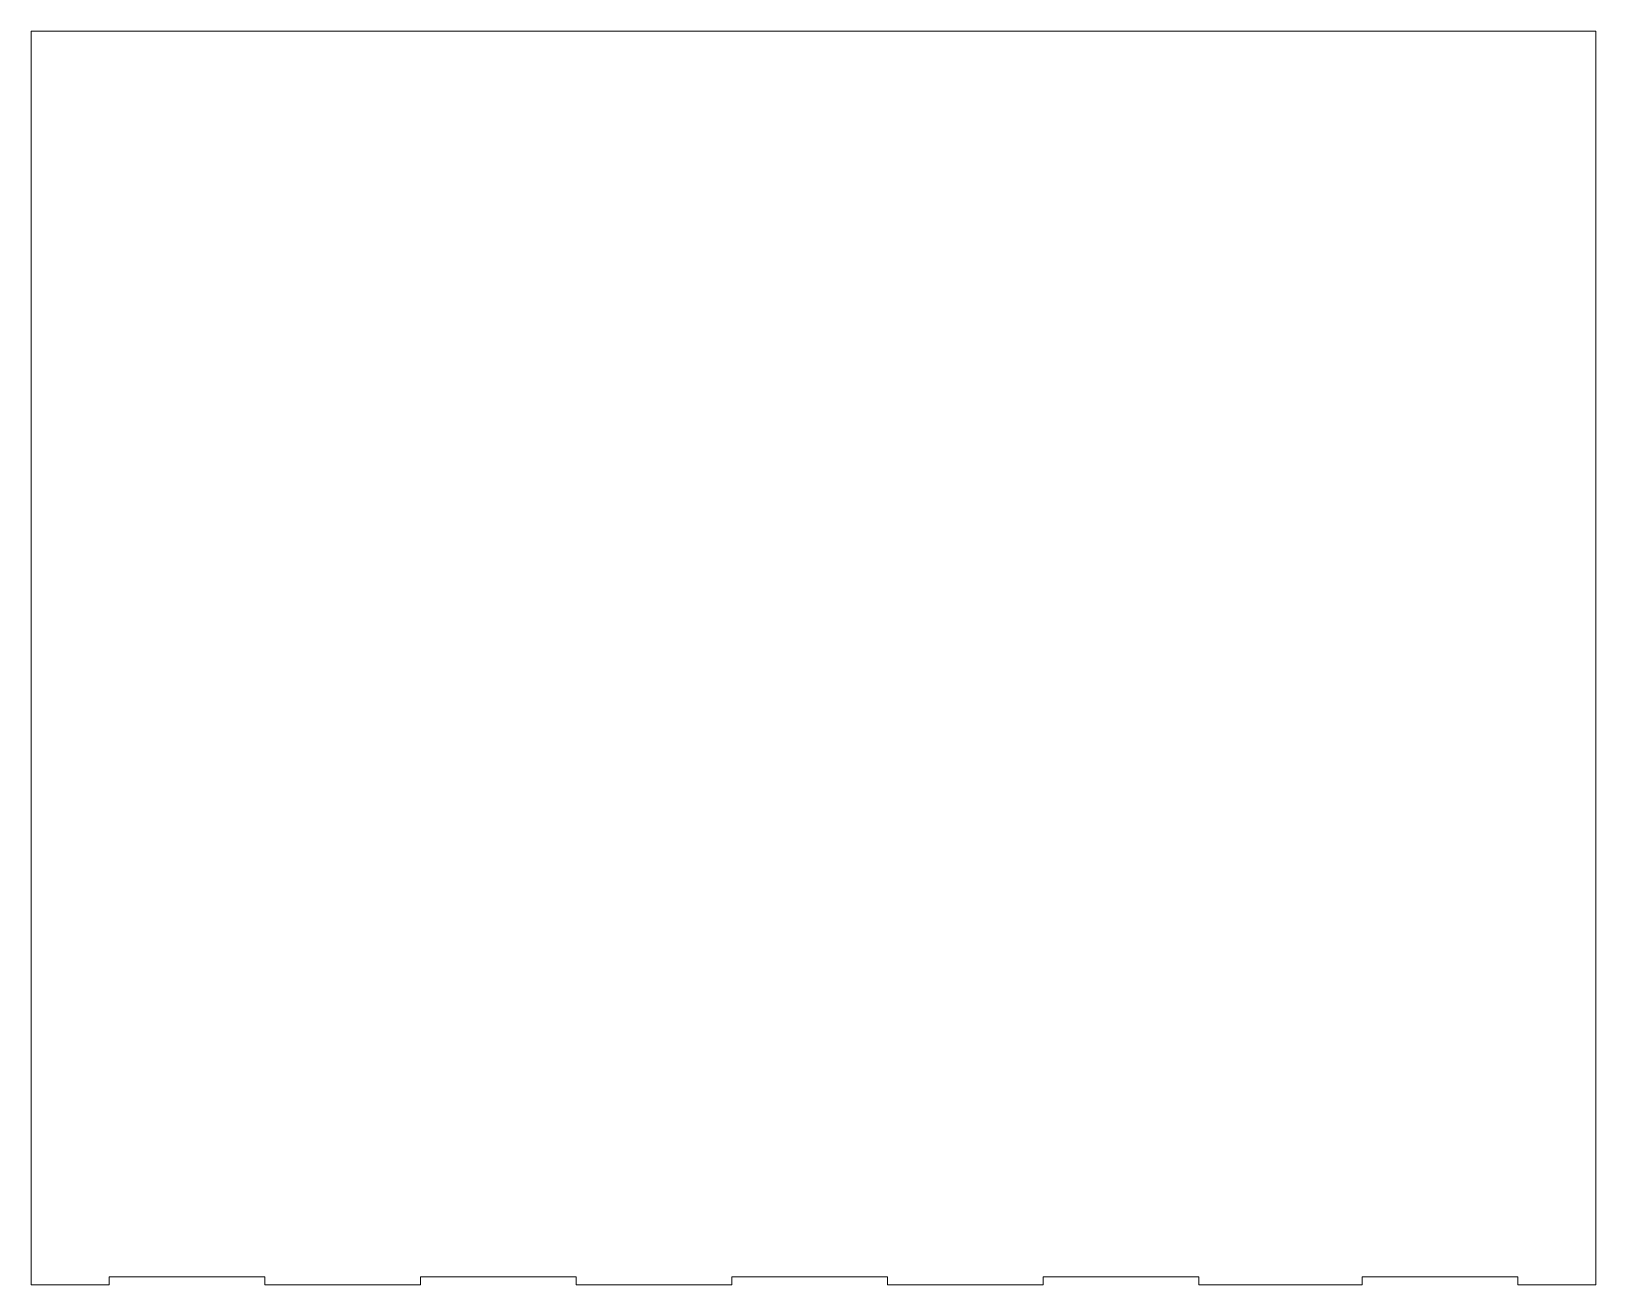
# Model space of a CAD drawing. Header units: millimetres. Extents: x -205 to 298, y -249 to 153.
import ezdxf

# ---------------------------------------------------------------- set-up
doc = ezdxf.new("R2010")
doc.units = ezdxf.units.MM

msp = doc.modelspace()

# ---------------------------------------------------------------- linework, layer by layer
at = {"color": 7, "linetype": 'Continuous', "lineweight": 15}
for p, q in [((297.93, 153.31), (-204.57, 153.31)), ((-204.57, 153.31), (-204.57, -249.19)), ((297.93, -249.19), (297.93, 153.31)), ((-204.57, -249.19), (-179.57, -249.19)), ((-179.57, -249.19), (-179.57, -246.69)), ((-179.57, -246.69), (-129.57, -246.69)), ((-129.57, -246.69), (-129.57, -249.19)), ((-129.57, -249.19), (-79.57, -249.19)), ((-79.57, -249.19), (-79.57, -246.69)), ((-79.57, -246.69), (-29.57, -246.69)), ((-29.57, -246.69), (-29.57, -249.19)), ((-29.57, -249.19), (20.43, -249.19)), ((20.43, -249.19), (20.43, -246.69)), ((20.43, -246.69), (70.43, -246.69)), ((70.43, -246.69), (70.43, -249.19)), ((70.43, -249.19), (120.43, -249.19)), ((120.43, -249.19), (120.43, -246.69)), ((120.43, -246.69), (170.43, -246.69)), ((170.43, -246.69), (170.43, -249.19)), ((170.43, -249.19), (222.93, -249.19)), ((222.93, -249.19), (222.93, -246.69)), ((222.93, -246.69), (272.93, -246.69)), ((272.93, -246.69), (272.93, -249.19)), ((272.93, -249.19), (297.93, -249.19))]:
    msp.add_line(p, q, dxfattribs=at)

doc.saveas('drawing.dxf')
